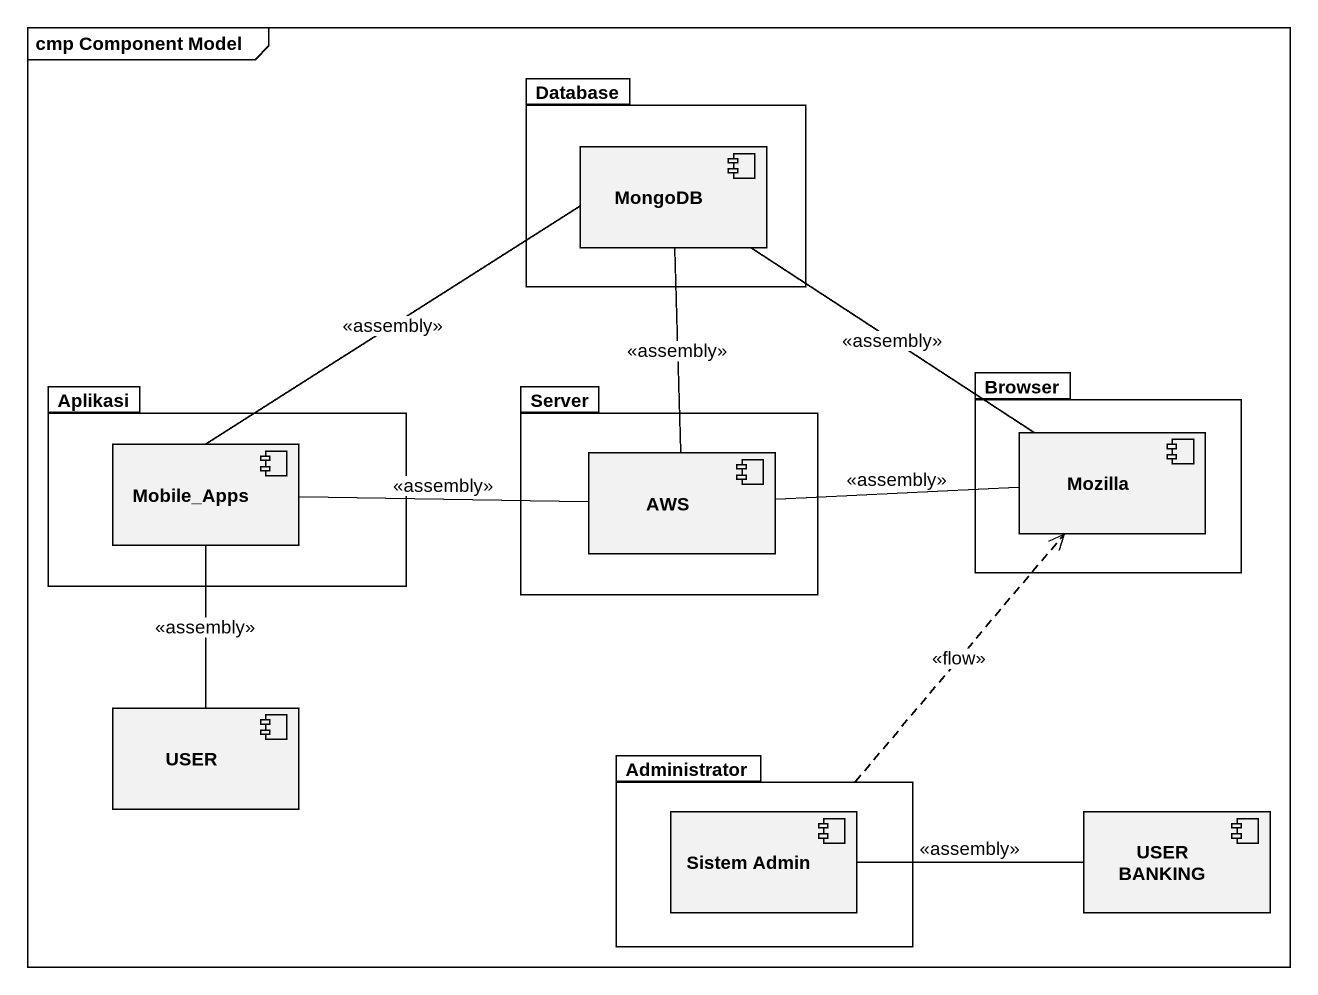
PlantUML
@startuml
mainframe cmp Component Model
package "Database" as Database_ {
  component MongoDB
}
package Aplikasi {
  component Mobile_Apps
}
package Server {
  component AWS
}
package Browser {
  component Mozilla
}
component USER
package Administrator {
  component "Sistem Admin" as Sistem_Admin
}
component "USER BANKING" as USER_BANKING
MongoDB -- Mobile_Apps : <<assembly>>
MongoDB -- Mozilla : <<assembly>>
Mobile_Apps -right- AWS : <<assembly>>
AWS -up- MongoDB : <<assembly>>
Mozilla -left- AWS : <<assembly>>
USER -up- Mobile_Apps : <<assembly>>
Administrator .up.> Mozilla : <<flow>>
USER_BANKING -left- Sistem_Admin : <<assembly>>
@enduml
